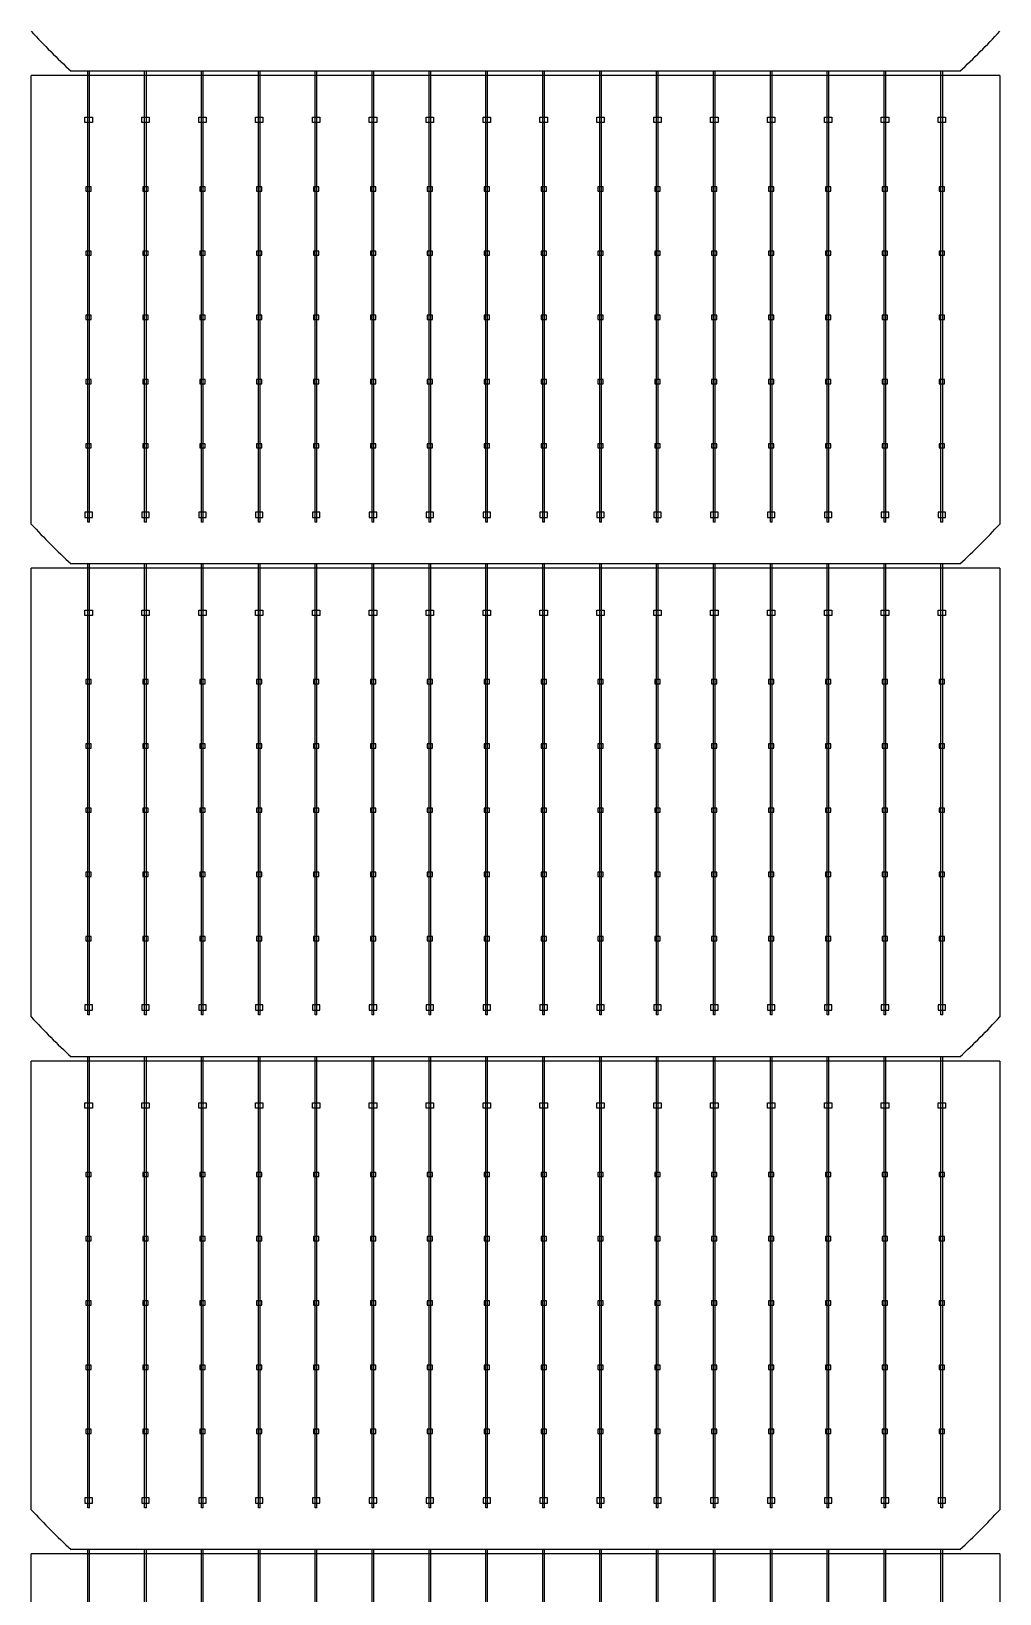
# Model space of a CAD drawing. Header units: millimetres. Extents: x 10297564 to 11610295, y -9287743 to -8409454.
# Drawn here: x 10393046 to 10395587, y -9103535 to -9099437 of the extents above; entities that cross this region are included whole.
import ezdxf

# ---------------------------------------------------------------- set-up
doc = ezdxf.new("R2010")
doc.units = ezdxf.units.MM
doc.header["$LTSCALE"] = 100

msp = doc.modelspace()

# ---------------------------------------------------------------- linework, layer by layer
for p, q in [((10393194.1, -9100724.3), (10393194.1, -9099541.4)), ((10393198.6, -9100724.3), (10393198.6, -9099541.4)), ((10393343.3, -9100724.3), (10393343.3, -9099541.4)), ((10393347.8, -9100724.3), (10393347.8, -9099541.4)), ((10393492.6, -9100724.3), (10393492.6, -9099541.4)), ((10393497, -9100724.3), (10393497, -9099541.4)), ((10393641.8, -9100724.3), (10393641.8, -9099541.4)), ((10393646.3, -9100724.3), (10393646.3, -9099541.4)), ((10393791.1, -9100724.3), (10393791.1, -9099541.4)), ((10393795.5, -9100724.3), (10393795.5, -9099541.4)), ((10393940.3, -9100724.3), (10393940.3, -9099541.4)), ((10393944.8, -9100724.3), (10393944.8, -9099541.4)), ((10394089.6, -9100724.3), (10394089.6, -9099541.4)), ((10394094, -9100724.3), (10394094, -9099541.4)), ((10394238.8, -9100724.3), (10394238.8, -9099541.4)), ((10394243.3, -9100724.3), (10394243.3, -9099541.4)), ((10394388.1, -9100724.3), (10394388.1, -9099541.4)), ((10394392.5, -9100724.3), (10394392.5, -9099541.4)), ((10394537.3, -9100724.3), (10394537.3, -9099541.4)), ((10394541.8, -9100724.3), (10394541.8, -9099541.4)), ((10394686.6, -9100724.3), (10394686.6, -9099541.4)), ((10394691, -9100724.3), (10394691, -9099541.4)), ((10394835.8, -9100724.3), (10394835.8, -9099541.4)), ((10394840.3, -9100724.3), (10394840.3, -9099541.4)), ((10394985.1, -9100724.3), (10394985.1, -9099541.4)), ((10394989.5, -9100724.3), (10394989.5, -9099541.4)), ((10395134.3, -9100724.3), (10395134.3, -9099541.4)), ((10395138.8, -9100724.3), (10395138.8, -9099541.4)), ((10395283.6, -9100724.3), (10395283.6, -9099541.4)), ((10395288, -9100724.3), (10395288, -9099541.4)), ((10395432.8, -9100724.3), (10395432.8, -9099541.4)), ((10395437.3, -9100724.3), (10395437.3, -9099541.4)), ((10395587.1, -9099552.6), (10393045.7, -9099552.6)), ((10395587.1, -9100845.3), (10393045.7, -9100845.3)), ((10393194.1, -9102016.9), (10393194.1, -9100834.1)), ((10393198.6, -9102016.9), (10393198.6, -9100834.1)), ((10393343.3, -9102016.9), (10393343.3, -9100834.1)), ((10393347.8, -9102016.9), (10393347.8, -9100834.1)), ((10393492.6, -9102016.9), (10393492.6, -9100834.1)), ((10393497, -9102016.9), (10393497, -9100834.1)), ((10393641.8, -9102016.9), (10393641.8, -9100834.1)), ((10393646.3, -9102016.9), (10393646.3, -9100834.1)), ((10393791.1, -9102016.9), (10393791.1, -9100834.1)), ((10393795.5, -9102016.9), (10393795.5, -9100834.1)), ((10393940.3, -9102016.9), (10393940.3, -9100834.1)), ((10393944.8, -9102016.9), (10393944.8, -9100834.1)), ((10394089.6, -9102016.9), (10394089.6, -9100834.1)), ((10394094, -9102016.9), (10394094, -9100834.1)), ((10394238.8, -9102016.9), (10394238.8, -9100834.1)), ((10394243.3, -9102016.9), (10394243.3, -9100834.1)), ((10394388.1, -9102016.9), (10394388.1, -9100834.1)), ((10394392.5, -9102016.9), (10394392.5, -9100834.1)), ((10394537.3, -9102016.9), (10394537.3, -9100834.1)), ((10394541.8, -9102016.9), (10394541.8, -9100834.1)), ((10394686.6, -9102016.9), (10394686.6, -9100834.1)), ((10394691, -9102016.9), (10394691, -9100834.1)), ((10394835.8, -9102016.9), (10394835.8, -9100834.1)), ((10394840.3, -9102016.9), (10394840.3, -9100834.1)), ((10394985.1, -9102016.9), (10394985.1, -9100834.1)), ((10394989.5, -9102016.9), (10394989.5, -9100834.1)), ((10395134.3, -9102016.9), (10395134.3, -9100834.1)), ((10395138.8, -9102016.9), (10395138.8, -9100834.1)), ((10395283.6, -9102016.9), (10395283.6, -9100834.1)), ((10395288, -9102016.9), (10395288, -9100834.1)), ((10395432.8, -9102016.9), (10395432.8, -9100834.1)), ((10395437.3, -9102016.9), (10395437.3, -9100834.1)), ((10393194.1, -9103309.6), (10393194.1, -9102126.7)), ((10393198.6, -9103309.6), (10393198.6, -9102126.7)), ((10393343.3, -9103309.6), (10393343.3, -9102126.7)), ((10393347.8, -9103309.6), (10393347.8, -9102126.7)), ((10393492.6, -9103309.6), (10393492.6, -9102126.7)), ((10393497, -9103309.6), (10393497, -9102126.7)), ((10393641.8, -9103309.6), (10393641.8, -9102126.7)), ((10393646.3, -9103309.6), (10393646.3, -9102126.7)), ((10393791.1, -9103309.6), (10393791.1, -9102126.7)), ((10393795.5, -9103309.6), (10393795.5, -9102126.7)), ((10393940.3, -9103309.6), (10393940.3, -9102126.7)), ((10393944.8, -9103309.6), (10393944.8, -9102126.7)), ((10394089.6, -9103309.6), (10394089.6, -9102126.7)), ((10394094, -9103309.6), (10394094, -9102126.7)), ((10394238.8, -9103309.6), (10394238.8, -9102126.7)), ((10394243.3, -9103309.6), (10394243.3, -9102126.7)), ((10394388.1, -9103309.6), (10394388.1, -9102126.7)), ((10394392.5, -9103309.6), (10394392.5, -9102126.7)), ((10394537.3, -9103309.6), (10394537.3, -9102126.7)), ((10394541.8, -9103309.6), (10394541.8, -9102126.7)), ((10394686.6, -9103309.6), (10394686.6, -9102126.7)), ((10394691, -9103309.6), (10394691, -9102126.7)), ((10394835.8, -9103309.6), (10394835.8, -9102126.7)), ((10394840.3, -9103309.6), (10394840.3, -9102126.7)), ((10394985.1, -9103309.6), (10394985.1, -9102126.7)), ((10394989.5, -9103309.6), (10394989.5, -9102126.7)), ((10395134.3, -9103309.6), (10395134.3, -9102126.7)), ((10395138.8, -9103309.6), (10395138.8, -9102126.7)), ((10395283.6, -9103309.6), (10395283.6, -9102126.7)), ((10395288, -9103309.6), (10395288, -9102126.7)), ((10395432.8, -9103309.6), (10395432.8, -9102126.7)), ((10395437.3, -9103309.6), (10395437.3, -9102126.7)), ((10395587.1, -9102137.9), (10393045.7, -9102137.9)), ((10395587.1, -9103430.6), (10393045.7, -9103430.6)), ((10393194.1, -9104602.3), (10393194.1, -9103419.4)), ((10393198.6, -9104602.3), (10393198.6, -9103419.4)), ((10393343.3, -9104602.3), (10393343.3, -9103419.4)), ((10393347.8, -9104602.3), (10393347.8, -9103419.4)), ((10393492.6, -9104602.3), (10393492.6, -9103419.4)), ((10393497, -9104602.3), (10393497, -9103419.4)), ((10393641.8, -9104602.3), (10393641.8, -9103419.4)), ((10393646.3, -9104602.3), (10393646.3, -9103419.4)), ((10393791.1, -9104602.3), (10393791.1, -9103419.4)), ((10393795.5, -9104602.3), (10393795.5, -9103419.4)), ((10393940.3, -9104602.3), (10393940.3, -9103419.4)), ((10393944.8, -9104602.3), (10393944.8, -9103419.4)), ((10394089.6, -9104602.3), (10394089.6, -9103419.4)), ((10394094, -9104602.3), (10394094, -9103419.4)), ((10394238.8, -9104602.3), (10394238.8, -9103419.4)), ((10394243.3, -9104602.3), (10394243.3, -9103419.4)), ((10394388.1, -9104602.3), (10394388.1, -9103419.4)), ((10394392.5, -9104602.3), (10394392.5, -9103419.4)), ((10394537.3, -9104602.3), (10394537.3, -9103419.4)), ((10394541.8, -9104602.3), (10394541.8, -9103419.4)), ((10394686.6, -9104602.3), (10394686.6, -9103419.4)), ((10394691, -9104602.3), (10394691, -9103419.4)), ((10394835.8, -9104602.3), (10394835.8, -9103419.4)), ((10394840.3, -9104602.3), (10394840.3, -9103419.4)), ((10394985.1, -9104602.3), (10394985.1, -9103419.4)), ((10394989.5, -9104602.3), (10394989.5, -9103419.4)), ((10395134.3, -9104602.3), (10395134.3, -9103419.4)), ((10395138.8, -9104602.3), (10395138.8, -9103419.4)), ((10395283.6, -9104602.3), (10395283.6, -9103419.4)), ((10395288, -9104602.3), (10395288, -9103419.4)), ((10395432.8, -9104602.3), (10395432.8, -9103419.4)), ((10395437.3, -9104602.3), (10395437.3, -9103419.4))]:
    msp.add_line(p, q)
for points in [[(10395482.4, -9099541.5), (10393150.4, -9099541.5)], [(10393045.7, -9100729.4), (10393045.7, -9099552.6)], [(10395587.1, -9099552.6), (10395587.1, -9100729.4)], [(10393198.6, -9100724.3), (10393194.1, -9100724.3)], [(10393347.8, -9100724.3), (10393343.3, -9100724.3)], [(10393497, -9100724.3), (10393492.6, -9100724.3)], [(10393646.3, -9100724.3), (10393641.8, -9100724.3)], [(10393795.5, -9100724.3), (10393791.1, -9100724.3)], [(10393944.8, -9100724.3), (10393940.3, -9100724.3)], [(10394094, -9100724.3), (10394089.6, -9100724.3)], [(10394243.3, -9100724.3), (10394238.8, -9100724.3)], [(10394392.5, -9100724.3), (10394388.1, -9100724.3)], [(10394541.8, -9100724.3), (10394537.3, -9100724.3)], [(10394691, -9100724.3), (10394686.6, -9100724.3)], [(10394840.3, -9100724.3), (10394835.8, -9100724.3)], [(10394989.5, -9100724.3), (10394985.1, -9100724.3)], [(10395138.8, -9100724.3), (10395134.3, -9100724.3)], [(10395288, -9100724.3), (10395283.6, -9100724.3)], [(10395437.3, -9100724.3), (10395432.8, -9100724.3)], [(10393045.7, -9102022.1), (10393045.7, -9100845.3)], [(10395482.4, -9100834.1), (10393150.4, -9100834.1)], [(10395587.1, -9100845.3), (10395587.1, -9102022.1)], [(10393198.6, -9102016.9), (10393194.1, -9102016.9)], [(10393347.8, -9102016.9), (10393343.3, -9102016.9)], [(10393497, -9102016.9), (10393492.6, -9102016.9)], [(10393646.3, -9102016.9), (10393641.8, -9102016.9)], [(10393795.5, -9102016.9), (10393791.1, -9102016.9)], [(10393944.8, -9102016.9), (10393940.3, -9102016.9)], [(10394094, -9102016.9), (10394089.6, -9102016.9)], [(10394243.3, -9102016.9), (10394238.8, -9102016.9)], [(10394392.5, -9102016.9), (10394388.1, -9102016.9)], [(10394541.8, -9102016.9), (10394537.3, -9102016.9)], [(10394691, -9102016.9), (10394686.6, -9102016.9)], [(10394840.3, -9102016.9), (10394835.8, -9102016.9)], [(10394989.5, -9102016.9), (10394985.1, -9102016.9)], [(10395138.8, -9102016.9), (10395134.3, -9102016.9)], [(10395288, -9102016.9), (10395283.6, -9102016.9)], [(10395437.3, -9102016.9), (10395432.8, -9102016.9)], [(10395482.4, -9102126.8), (10393150.4, -9102126.8)], [(10393045.7, -9103314.8), (10393045.7, -9102137.9)], [(10395587.1, -9102137.9), (10395587.1, -9103314.8)], [(10393198.6, -9103309.6), (10393194.1, -9103309.6)], [(10393347.8, -9103309.6), (10393343.3, -9103309.6)], [(10393497, -9103309.6), (10393492.6, -9103309.6)], [(10393646.3, -9103309.6), (10393641.8, -9103309.6)], [(10393795.5, -9103309.6), (10393791.1, -9103309.6)], [(10393944.8, -9103309.6), (10393940.3, -9103309.6)], [(10394094, -9103309.6), (10394089.6, -9103309.6)], [(10394243.3, -9103309.6), (10394238.8, -9103309.6)], [(10394392.5, -9103309.6), (10394388.1, -9103309.6)], [(10394541.8, -9103309.6), (10394537.3, -9103309.6)], [(10394691, -9103309.6), (10394686.6, -9103309.6)], [(10394840.3, -9103309.6), (10394835.8, -9103309.6)], [(10394989.5, -9103309.6), (10394985.1, -9103309.6)], [(10395138.8, -9103309.6), (10395134.3, -9103309.6)], [(10395288, -9103309.6), (10395283.6, -9103309.6)], [(10395437.3, -9103309.6), (10395432.8, -9103309.6)], [(10393045.7, -9104607.4), (10393045.7, -9103430.6)], [(10395482.4, -9103419.5), (10393150.4, -9103419.5)], [(10395587.1, -9103430.6), (10395587.1, -9104607.4)]]:
    msp.add_lwpolyline(points)
for points in [[(10393186.6, -9099676.3), (10393186.6, -9099662.4), (10393206.1, -9099662.4), (10393206.1, -9099676.3)], [(10393335.8, -9099676.3), (10393335.8, -9099662.4), (10393355.3, -9099662.4), (10393355.3, -9099676.3)], [(10393485.1, -9099676.3), (10393485.1, -9099662.4), (10393504.6, -9099662.4), (10393504.6, -9099676.3)], [(10393634.3, -9099676.3), (10393634.3, -9099662.4), (10393653.8, -9099662.4), (10393653.8, -9099676.3)], [(10393783.5, -9099676.3), (10393783.5, -9099662.4), (10393803.1, -9099662.4), (10393803.1, -9099676.3)], [(10393932.8, -9099676.3), (10393932.8, -9099662.4), (10393952.3, -9099662.4), (10393952.3, -9099676.3)], [(10394082, -9099676.3), (10394082, -9099662.4), (10394101.6, -9099662.4), (10394101.6, -9099676.3)], [(10394231.3, -9099676.3), (10394231.3, -9099662.4), (10394250.8, -9099662.4), (10394250.8, -9099676.3)], [(10394380.5, -9099676.3), (10394380.5, -9099662.4), (10394400.1, -9099662.4), (10394400.1, -9099676.3)], [(10394529.8, -9099676.3), (10394529.8, -9099662.4), (10394549.3, -9099662.4), (10394549.3, -9099676.3)], [(10394679, -9099676.3), (10394679, -9099662.4), (10394698.6, -9099662.4), (10394698.6, -9099676.3)], [(10394828.3, -9099676.3), (10394828.3, -9099662.4), (10394847.8, -9099662.4), (10394847.8, -9099676.3)], [(10394977.5, -9099676.3), (10394977.5, -9099662.4), (10394997.1, -9099662.4), (10394997.1, -9099676.3)], [(10395126.8, -9099676.3), (10395126.8, -9099662.4), (10395146.3, -9099662.4), (10395146.3, -9099676.3)], [(10395276, -9099676.3), (10395276, -9099662.4), (10395295.6, -9099662.4), (10395295.6, -9099676.3)], [(10395425.3, -9099676.3), (10395425.3, -9099662.4), (10395444.8, -9099662.4), (10395444.8, -9099676.3)], [(10393203.3, -9099844.7), (10393189.3, -9099844.7), (10393189.3, -9099855.9), (10393203.3, -9099855.9)], [(10393352.5, -9099844.7), (10393338.6, -9099844.7), (10393338.6, -9099855.9), (10393352.5, -9099855.9)], [(10393501.8, -9099844.7), (10393487.8, -9099844.7), (10393487.8, -9099855.9), (10393501.8, -9099855.9)], [(10393651, -9099844.7), (10393637.1, -9099844.7), (10393637.1, -9099855.9), (10393651, -9099855.9)], [(10393800.3, -9099844.7), (10393786.3, -9099844.7), (10393786.3, -9099855.9), (10393800.3, -9099855.9)], [(10393949.5, -9099844.7), (10393935.6, -9099844.7), (10393935.6, -9099855.9), (10393949.5, -9099855.9)], [(10394098.8, -9099844.7), (10394084.8, -9099844.7), (10394084.8, -9099855.9), (10394098.8, -9099855.9)], [(10394248, -9099844.7), (10394234.1, -9099844.7), (10394234.1, -9099855.9), (10394248, -9099855.9)], [(10394397.3, -9099844.7), (10394383.3, -9099844.7), (10394383.3, -9099855.9), (10394397.3, -9099855.9)], [(10394546.5, -9099844.7), (10394532.6, -9099844.7), (10394532.6, -9099855.9), (10394546.5, -9099855.9)], [(10394695.8, -9099844.7), (10394681.8, -9099844.7), (10394681.8, -9099855.9), (10394695.8, -9099855.9)], [(10394845, -9099844.7), (10394831.1, -9099844.7), (10394831.1, -9099855.9), (10394845, -9099855.9)], [(10394994.3, -9099844.7), (10394980.3, -9099844.7), (10394980.3, -9099855.9), (10394994.3, -9099855.9)], [(10395143.5, -9099844.7), (10395129.6, -9099844.7), (10395129.6, -9099855.9), (10395143.5, -9099855.9)], [(10395292.8, -9099844.7), (10395278.8, -9099844.7), (10395278.8, -9099855.9), (10395292.8, -9099855.9)], [(10395442, -9099844.7), (10395428.1, -9099844.7), (10395428.1, -9099855.9), (10395442, -9099855.9)], [(10393203.3, -9100013.2), (10393189.3, -9100013.2), (10393189.3, -9100024.4), (10393203.3, -9100024.4)], [(10393352.5, -9100013.2), (10393338.6, -9100013.2), (10393338.6, -9100024.4), (10393352.5, -9100024.4)], [(10393501.8, -9100013.2), (10393487.8, -9100013.2), (10393487.8, -9100024.4), (10393501.8, -9100024.4)], [(10393651, -9100013.2), (10393637.1, -9100013.2), (10393637.1, -9100024.4), (10393651, -9100024.4)], [(10393800.3, -9100013.2), (10393786.3, -9100013.2), (10393786.3, -9100024.4), (10393800.3, -9100024.4)], [(10393949.5, -9100013.2), (10393935.6, -9100013.2), (10393935.6, -9100024.4), (10393949.5, -9100024.4)], [(10394098.8, -9100013.2), (10394084.8, -9100013.2), (10394084.8, -9100024.4), (10394098.8, -9100024.4)], [(10394248, -9100013.2), (10394234.1, -9100013.2), (10394234.1, -9100024.4), (10394248, -9100024.4)], [(10394397.3, -9100013.2), (10394383.3, -9100013.2), (10394383.3, -9100024.4), (10394397.3, -9100024.4)], [(10394546.5, -9100013.2), (10394532.6, -9100013.2), (10394532.6, -9100024.4), (10394546.5, -9100024.4)], [(10394695.8, -9100013.2), (10394681.8, -9100013.2), (10394681.8, -9100024.4), (10394695.8, -9100024.4)], [(10394845, -9100013.2), (10394831.1, -9100013.2), (10394831.1, -9100024.4), (10394845, -9100024.4)], [(10394994.3, -9100013.2), (10394980.3, -9100013.2), (10394980.3, -9100024.4), (10394994.3, -9100024.4)], [(10395143.5, -9100013.2), (10395129.6, -9100013.2), (10395129.6, -9100024.4), (10395143.5, -9100024.4)], [(10395292.8, -9100013.2), (10395278.8, -9100013.2), (10395278.8, -9100024.4), (10395292.8, -9100024.4)], [(10395442, -9100013.2), (10395428.1, -9100013.2), (10395428.1, -9100024.4), (10395442, -9100024.4)], [(10393203.3, -9100181.7), (10393189.3, -9100181.7), (10393189.3, -9100192.8), (10393203.3, -9100192.8)], [(10393352.5, -9100181.7), (10393338.6, -9100181.7), (10393338.6, -9100192.8), (10393352.5, -9100192.8)], [(10393501.8, -9100181.7), (10393487.8, -9100181.7), (10393487.8, -9100192.8), (10393501.8, -9100192.8)], [(10393651, -9100181.7), (10393637.1, -9100181.7), (10393637.1, -9100192.8), (10393651, -9100192.8)], [(10393800.3, -9100181.7), (10393786.3, -9100181.7), (10393786.3, -9100192.8), (10393800.3, -9100192.8)], [(10393949.5, -9100181.7), (10393935.6, -9100181.7), (10393935.6, -9100192.8), (10393949.5, -9100192.8)], [(10394098.8, -9100181.7), (10394084.8, -9100181.7), (10394084.8, -9100192.8), (10394098.8, -9100192.8)], [(10394248, -9100181.7), (10394234.1, -9100181.7), (10394234.1, -9100192.8), (10394248, -9100192.8)], [(10394397.3, -9100181.7), (10394383.3, -9100181.7), (10394383.3, -9100192.8), (10394397.3, -9100192.8)], [(10394546.5, -9100181.7), (10394532.6, -9100181.7), (10394532.6, -9100192.8), (10394546.5, -9100192.8)], [(10394695.8, -9100181.7), (10394681.8, -9100181.7), (10394681.8, -9100192.8), (10394695.8, -9100192.8)], [(10394845, -9100181.7), (10394831.1, -9100181.7), (10394831.1, -9100192.8), (10394845, -9100192.8)], [(10394994.3, -9100181.7), (10394980.3, -9100181.7), (10394980.3, -9100192.8), (10394994.3, -9100192.8)], [(10395143.5, -9100181.7), (10395129.6, -9100181.7), (10395129.6, -9100192.8), (10395143.5, -9100192.8)], [(10395292.8, -9100181.7), (10395278.8, -9100181.7), (10395278.8, -9100192.8), (10395292.8, -9100192.8)], [(10395442, -9100181.7), (10395428.1, -9100181.7), (10395428.1, -9100192.8), (10395442, -9100192.8)], [(10393203.3, -9100350.2), (10393189.3, -9100350.2), (10393189.3, -9100361.3), (10393203.3, -9100361.3)], [(10393352.5, -9100350.2), (10393338.6, -9100350.2), (10393338.6, -9100361.3), (10393352.5, -9100361.3)], [(10393501.8, -9100350.2), (10393487.8, -9100350.2), (10393487.8, -9100361.3), (10393501.8, -9100361.3)], [(10393651, -9100350.2), (10393637.1, -9100350.2), (10393637.1, -9100361.3), (10393651, -9100361.3)], [(10393800.3, -9100350.2), (10393786.3, -9100350.2), (10393786.3, -9100361.3), (10393800.3, -9100361.3)], [(10393949.5, -9100350.2), (10393935.6, -9100350.2), (10393935.6, -9100361.3), (10393949.5, -9100361.3)], [(10394098.8, -9100350.2), (10394084.8, -9100350.2), (10394084.8, -9100361.3), (10394098.8, -9100361.3)], [(10394248, -9100350.2), (10394234.1, -9100350.2), (10394234.1, -9100361.3), (10394248, -9100361.3)], [(10394397.3, -9100350.2), (10394383.3, -9100350.2), (10394383.3, -9100361.3), (10394397.3, -9100361.3)], [(10394546.5, -9100350.2), (10394532.6, -9100350.2), (10394532.6, -9100361.3), (10394546.5, -9100361.3)], [(10394695.8, -9100350.2), (10394681.8, -9100350.2), (10394681.8, -9100361.3), (10394695.8, -9100361.3)], [(10394845, -9100350.2), (10394831.1, -9100350.2), (10394831.1, -9100361.3), (10394845, -9100361.3)], [(10394994.3, -9100350.2), (10394980.3, -9100350.2), (10394980.3, -9100361.3), (10394994.3, -9100361.3)], [(10395143.5, -9100350.2), (10395129.6, -9100350.2), (10395129.6, -9100361.3), (10395143.5, -9100361.3)], [(10395292.8, -9100350.2), (10395278.8, -9100350.2), (10395278.8, -9100361.3), (10395292.8, -9100361.3)], [(10395442, -9100350.2), (10395428.1, -9100350.2), (10395428.1, -9100361.3), (10395442, -9100361.3)], [(10393203.3, -9100518.7), (10393189.3, -9100518.7), (10393189.3, -9100529.8), (10393203.3, -9100529.8)], [(10393352.5, -9100518.7), (10393338.6, -9100518.7), (10393338.6, -9100529.8), (10393352.5, -9100529.8)], [(10393501.8, -9100518.7), (10393487.8, -9100518.7), (10393487.8, -9100529.8), (10393501.8, -9100529.8)], [(10393651, -9100518.7), (10393637.1, -9100518.7), (10393637.1, -9100529.8), (10393651, -9100529.8)], [(10393800.3, -9100518.7), (10393786.3, -9100518.7), (10393786.3, -9100529.8), (10393800.3, -9100529.8)], [(10393949.5, -9100518.7), (10393935.6, -9100518.7), (10393935.6, -9100529.8), (10393949.5, -9100529.8)], [(10394098.8, -9100518.7), (10394084.8, -9100518.7), (10394084.8, -9100529.8), (10394098.8, -9100529.8)], [(10394248, -9100518.7), (10394234.1, -9100518.7), (10394234.1, -9100529.8), (10394248, -9100529.8)], [(10394397.3, -9100518.7), (10394383.3, -9100518.7), (10394383.3, -9100529.8), (10394397.3, -9100529.8)], [(10394546.5, -9100518.7), (10394532.6, -9100518.7), (10394532.6, -9100529.8), (10394546.5, -9100529.8)], [(10394695.8, -9100518.7), (10394681.8, -9100518.7), (10394681.8, -9100529.8), (10394695.8, -9100529.8)], [(10394845, -9100518.7), (10394831.1, -9100518.7), (10394831.1, -9100529.8), (10394845, -9100529.8)], [(10394994.3, -9100518.7), (10394980.3, -9100518.7), (10394980.3, -9100529.8), (10394994.3, -9100529.8)], [(10395143.5, -9100518.7), (10395129.6, -9100518.7), (10395129.6, -9100529.8), (10395143.5, -9100529.8)], [(10395292.8, -9100518.7), (10395278.8, -9100518.7), (10395278.8, -9100529.8), (10395292.8, -9100529.8)], [(10395442, -9100518.7), (10395428.1, -9100518.7), (10395428.1, -9100529.8), (10395442, -9100529.8)], [(10393186.6, -9100698.2), (10393186.6, -9100712.1), (10393206.1, -9100712.1), (10393206.1, -9100698.2)], [(10393335.8, -9100698.2), (10393335.8, -9100712.1), (10393355.3, -9100712.1), (10393355.3, -9100698.2)], [(10393485.1, -9100698.2), (10393485.1, -9100712.1), (10393504.6, -9100712.1), (10393504.6, -9100698.2)], [(10393634.3, -9100698.2), (10393634.3, -9100712.1), (10393653.8, -9100712.1), (10393653.8, -9100698.2)], [(10393783.5, -9100698.2), (10393783.5, -9100712.1), (10393803.1, -9100712.1), (10393803.1, -9100698.2)], [(10393932.8, -9100698.2), (10393932.8, -9100712.1), (10393952.3, -9100712.1), (10393952.3, -9100698.2)], [(10394082, -9100698.2), (10394082, -9100712.1), (10394101.6, -9100712.1), (10394101.6, -9100698.2)], [(10394231.3, -9100698.2), (10394231.3, -9100712.1), (10394250.8, -9100712.1), (10394250.8, -9100698.2)], [(10394380.5, -9100698.2), (10394380.5, -9100712.1), (10394400.1, -9100712.1), (10394400.1, -9100698.2)], [(10394529.8, -9100698.2), (10394529.8, -9100712.1), (10394549.3, -9100712.1), (10394549.3, -9100698.2)], [(10394679, -9100698.2), (10394679, -9100712.1), (10394698.6, -9100712.1), (10394698.6, -9100698.2)], [(10394828.3, -9100698.2), (10394828.3, -9100712.1), (10394847.8, -9100712.1), (10394847.8, -9100698.2)], [(10394977.5, -9100698.2), (10394977.5, -9100712.1), (10394997.1, -9100712.1), (10394997.1, -9100698.2)], [(10395126.8, -9100698.2), (10395126.8, -9100712.1), (10395146.3, -9100712.1), (10395146.3, -9100698.2)], [(10395276, -9100698.2), (10395276, -9100712.1), (10395295.6, -9100712.1), (10395295.6, -9100698.2)], [(10395425.3, -9100698.2), (10395425.3, -9100712.1), (10395444.8, -9100712.1), (10395444.8, -9100698.2)], [(10393186.6, -9100969), (10393186.6, -9100955.1), (10393206.1, -9100955.1), (10393206.1, -9100969)], [(10393335.8, -9100969), (10393335.8, -9100955.1), (10393355.3, -9100955.1), (10393355.3, -9100969)], [(10393485.1, -9100969), (10393485.1, -9100955.1), (10393504.6, -9100955.1), (10393504.6, -9100969)], [(10393634.3, -9100969), (10393634.3, -9100955.1), (10393653.8, -9100955.1), (10393653.8, -9100969)], [(10393783.5, -9100969), (10393783.5, -9100955.1), (10393803.1, -9100955.1), (10393803.1, -9100969)], [(10393932.8, -9100969), (10393932.8, -9100955.1), (10393952.3, -9100955.1), (10393952.3, -9100969)], [(10394082, -9100969), (10394082, -9100955.1), (10394101.6, -9100955.1), (10394101.6, -9100969)], [(10394231.3, -9100969), (10394231.3, -9100955.1), (10394250.8, -9100955.1), (10394250.8, -9100969)], [(10394380.5, -9100969), (10394380.5, -9100955.1), (10394400.1, -9100955.1), (10394400.1, -9100969)], [(10394529.8, -9100969), (10394529.8, -9100955.1), (10394549.3, -9100955.1), (10394549.3, -9100969)], [(10394679, -9100969), (10394679, -9100955.1), (10394698.6, -9100955.1), (10394698.6, -9100969)], [(10394828.3, -9100969), (10394828.3, -9100955.1), (10394847.8, -9100955.1), (10394847.8, -9100969)], [(10394977.5, -9100969), (10394977.5, -9100955.1), (10394997.1, -9100955.1), (10394997.1, -9100969)], [(10395126.8, -9100969), (10395126.8, -9100955.1), (10395146.3, -9100955.1), (10395146.3, -9100969)], [(10395276, -9100969), (10395276, -9100955.1), (10395295.6, -9100955.1), (10395295.6, -9100969)], [(10395425.3, -9100969), (10395425.3, -9100955.1), (10395444.8, -9100955.1), (10395444.8, -9100969)], [(10393203.3, -9101137.4), (10393189.3, -9101137.4), (10393189.3, -9101148.5), (10393203.3, -9101148.5)], [(10393352.5, -9101137.4), (10393338.6, -9101137.4), (10393338.6, -9101148.5), (10393352.5, -9101148.5)], [(10393501.8, -9101137.4), (10393487.8, -9101137.4), (10393487.8, -9101148.5), (10393501.8, -9101148.5)], [(10393651, -9101137.4), (10393637.1, -9101137.4), (10393637.1, -9101148.5), (10393651, -9101148.5)], [(10393800.3, -9101137.4), (10393786.3, -9101137.4), (10393786.3, -9101148.5), (10393800.3, -9101148.5)], [(10393949.5, -9101137.4), (10393935.6, -9101137.4), (10393935.6, -9101148.5), (10393949.5, -9101148.5)], [(10394098.8, -9101137.4), (10394084.8, -9101137.4), (10394084.8, -9101148.5), (10394098.8, -9101148.5)], [(10394248, -9101137.4), (10394234.1, -9101137.4), (10394234.1, -9101148.5), (10394248, -9101148.5)], [(10394397.3, -9101137.4), (10394383.3, -9101137.4), (10394383.3, -9101148.5), (10394397.3, -9101148.5)], [(10394546.5, -9101137.4), (10394532.6, -9101137.4), (10394532.6, -9101148.5), (10394546.5, -9101148.5)], [(10394695.8, -9101137.4), (10394681.8, -9101137.4), (10394681.8, -9101148.5), (10394695.8, -9101148.5)], [(10394845, -9101137.4), (10394831.1, -9101137.4), (10394831.1, -9101148.5), (10394845, -9101148.5)], [(10394994.3, -9101137.4), (10394980.3, -9101137.4), (10394980.3, -9101148.5), (10394994.3, -9101148.5)], [(10395143.5, -9101137.4), (10395129.6, -9101137.4), (10395129.6, -9101148.5), (10395143.5, -9101148.5)], [(10395292.8, -9101137.4), (10395278.8, -9101137.4), (10395278.8, -9101148.5), (10395292.8, -9101148.5)], [(10395442, -9101137.4), (10395428.1, -9101137.4), (10395428.1, -9101148.5), (10395442, -9101148.5)], [(10393203.3, -9101305.9), (10393189.3, -9101305.9), (10393189.3, -9101317), (10393203.3, -9101317)], [(10393352.5, -9101305.9), (10393338.6, -9101305.9), (10393338.6, -9101317), (10393352.5, -9101317)], [(10393501.8, -9101305.9), (10393487.8, -9101305.9), (10393487.8, -9101317), (10393501.8, -9101317)], [(10393651, -9101305.9), (10393637.1, -9101305.9), (10393637.1, -9101317), (10393651, -9101317)], [(10393800.3, -9101305.9), (10393786.3, -9101305.9), (10393786.3, -9101317), (10393800.3, -9101317)], [(10393949.5, -9101305.9), (10393935.6, -9101305.9), (10393935.6, -9101317), (10393949.5, -9101317)], [(10394098.8, -9101305.9), (10394084.8, -9101305.9), (10394084.8, -9101317), (10394098.8, -9101317)], [(10394248, -9101305.9), (10394234.1, -9101305.9), (10394234.1, -9101317), (10394248, -9101317)], [(10394397.3, -9101305.9), (10394383.3, -9101305.9), (10394383.3, -9101317), (10394397.3, -9101317)], [(10394546.5, -9101305.9), (10394532.6, -9101305.9), (10394532.6, -9101317), (10394546.5, -9101317)], [(10394695.8, -9101305.9), (10394681.8, -9101305.9), (10394681.8, -9101317), (10394695.8, -9101317)], [(10394845, -9101305.9), (10394831.1, -9101305.9), (10394831.1, -9101317), (10394845, -9101317)], [(10394994.3, -9101305.9), (10394980.3, -9101305.9), (10394980.3, -9101317), (10394994.3, -9101317)], [(10395143.5, -9101305.9), (10395129.6, -9101305.9), (10395129.6, -9101317), (10395143.5, -9101317)], [(10395292.8, -9101305.9), (10395278.8, -9101305.9), (10395278.8, -9101317), (10395292.8, -9101317)], [(10395442, -9101305.9), (10395428.1, -9101305.9), (10395428.1, -9101317), (10395442, -9101317)], [(10393203.3, -9101474.4), (10393189.3, -9101474.4), (10393189.3, -9101485.5), (10393203.3, -9101485.5)], [(10393352.5, -9101474.4), (10393338.6, -9101474.4), (10393338.6, -9101485.5), (10393352.5, -9101485.5)], [(10393501.8, -9101474.4), (10393487.8, -9101474.4), (10393487.8, -9101485.5), (10393501.8, -9101485.5)], [(10393651, -9101474.4), (10393637.1, -9101474.4), (10393637.1, -9101485.5), (10393651, -9101485.5)], [(10393800.3, -9101474.4), (10393786.3, -9101474.4), (10393786.3, -9101485.5), (10393800.3, -9101485.5)], [(10393949.5, -9101474.4), (10393935.6, -9101474.4), (10393935.6, -9101485.5), (10393949.5, -9101485.5)], [(10394098.8, -9101474.4), (10394084.8, -9101474.4), (10394084.8, -9101485.5), (10394098.8, -9101485.5)], [(10394248, -9101474.4), (10394234.1, -9101474.4), (10394234.1, -9101485.5), (10394248, -9101485.5)], [(10394397.3, -9101474.4), (10394383.3, -9101474.4), (10394383.3, -9101485.5), (10394397.3, -9101485.5)], [(10394546.5, -9101474.4), (10394532.6, -9101474.4), (10394532.6, -9101485.5), (10394546.5, -9101485.5)], [(10394695.8, -9101474.4), (10394681.8, -9101474.4), (10394681.8, -9101485.5), (10394695.8, -9101485.5)], [(10394845, -9101474.4), (10394831.1, -9101474.4), (10394831.1, -9101485.5), (10394845, -9101485.5)], [(10394994.3, -9101474.4), (10394980.3, -9101474.4), (10394980.3, -9101485.5), (10394994.3, -9101485.5)], [(10395143.5, -9101474.4), (10395129.6, -9101474.4), (10395129.6, -9101485.5), (10395143.5, -9101485.5)], [(10395292.8, -9101474.4), (10395278.8, -9101474.4), (10395278.8, -9101485.5), (10395292.8, -9101485.5)], [(10395442, -9101474.4), (10395428.1, -9101474.4), (10395428.1, -9101485.5), (10395442, -9101485.5)], [(10393203.3, -9101642.8), (10393189.3, -9101642.8), (10393189.3, -9101654), (10393203.3, -9101654)], [(10393352.5, -9101642.8), (10393338.6, -9101642.8), (10393338.6, -9101654), (10393352.5, -9101654)], [(10393501.8, -9101642.8), (10393487.8, -9101642.8), (10393487.8, -9101654), (10393501.8, -9101654)], [(10393651, -9101642.8), (10393637.1, -9101642.8), (10393637.1, -9101654), (10393651, -9101654)], [(10393800.3, -9101642.8), (10393786.3, -9101642.8), (10393786.3, -9101654), (10393800.3, -9101654)], [(10393949.5, -9101642.8), (10393935.6, -9101642.8), (10393935.6, -9101654), (10393949.5, -9101654)], [(10394098.8, -9101642.8), (10394084.8, -9101642.8), (10394084.8, -9101654), (10394098.8, -9101654)], [(10394248, -9101642.8), (10394234.1, -9101642.8), (10394234.1, -9101654), (10394248, -9101654)], [(10394397.3, -9101642.8), (10394383.3, -9101642.8), (10394383.3, -9101654), (10394397.3, -9101654)], [(10394546.5, -9101642.8), (10394532.6, -9101642.8), (10394532.6, -9101654), (10394546.5, -9101654)], [(10394695.8, -9101642.8), (10394681.8, -9101642.8), (10394681.8, -9101654), (10394695.8, -9101654)], [(10394845, -9101642.8), (10394831.1, -9101642.8), (10394831.1, -9101654), (10394845, -9101654)], [(10394994.3, -9101642.8), (10394980.3, -9101642.8), (10394980.3, -9101654), (10394994.3, -9101654)], [(10395143.5, -9101642.8), (10395129.6, -9101642.8), (10395129.6, -9101654), (10395143.5, -9101654)], [(10395292.8, -9101642.8), (10395278.8, -9101642.8), (10395278.8, -9101654), (10395292.8, -9101654)], [(10395442, -9101642.8), (10395428.1, -9101642.8), (10395428.1, -9101654), (10395442, -9101654)], [(10393203.3, -9101811.3), (10393189.3, -9101811.3), (10393189.3, -9101822.5), (10393203.3, -9101822.5)], [(10393352.5, -9101811.3), (10393338.6, -9101811.3), (10393338.6, -9101822.5), (10393352.5, -9101822.5)], [(10393501.8, -9101811.3), (10393487.8, -9101811.3), (10393487.8, -9101822.5), (10393501.8, -9101822.5)], [(10393651, -9101811.3), (10393637.1, -9101811.3), (10393637.1, -9101822.5), (10393651, -9101822.5)], [(10393800.3, -9101811.3), (10393786.3, -9101811.3), (10393786.3, -9101822.5), (10393800.3, -9101822.5)], [(10393949.5, -9101811.3), (10393935.6, -9101811.3), (10393935.6, -9101822.5), (10393949.5, -9101822.5)], [(10394098.8, -9101811.3), (10394084.8, -9101811.3), (10394084.8, -9101822.5), (10394098.8, -9101822.5)], [(10394248, -9101811.3), (10394234.1, -9101811.3), (10394234.1, -9101822.5), (10394248, -9101822.5)], [(10394397.3, -9101811.3), (10394383.3, -9101811.3), (10394383.3, -9101822.5), (10394397.3, -9101822.5)], [(10394546.5, -9101811.3), (10394532.6, -9101811.3), (10394532.6, -9101822.5), (10394546.5, -9101822.5)], [(10394695.8, -9101811.3), (10394681.8, -9101811.3), (10394681.8, -9101822.5), (10394695.8, -9101822.5)], [(10394845, -9101811.3), (10394831.1, -9101811.3), (10394831.1, -9101822.5), (10394845, -9101822.5)], [(10394994.3, -9101811.3), (10394980.3, -9101811.3), (10394980.3, -9101822.5), (10394994.3, -9101822.5)], [(10395143.5, -9101811.3), (10395129.6, -9101811.3), (10395129.6, -9101822.5), (10395143.5, -9101822.5)], [(10395292.8, -9101811.3), (10395278.8, -9101811.3), (10395278.8, -9101822.5), (10395292.8, -9101822.5)], [(10395442, -9101811.3), (10395428.1, -9101811.3), (10395428.1, -9101822.5), (10395442, -9101822.5)], [(10393186.6, -9101990.9), (10393186.6, -9102004.8), (10393206.1, -9102004.8), (10393206.1, -9101990.9)], [(10393335.8, -9101990.9), (10393335.8, -9102004.8), (10393355.3, -9102004.8), (10393355.3, -9101990.9)], [(10393485.1, -9101990.9), (10393485.1, -9102004.8), (10393504.6, -9102004.8), (10393504.6, -9101990.9)], [(10393634.3, -9101990.9), (10393634.3, -9102004.8), (10393653.8, -9102004.8), (10393653.8, -9101990.9)], [(10393783.5, -9101990.9), (10393783.5, -9102004.8), (10393803.1, -9102004.8), (10393803.1, -9101990.9)], [(10393932.8, -9101990.9), (10393932.8, -9102004.8), (10393952.3, -9102004.8), (10393952.3, -9101990.9)], [(10394082, -9101990.9), (10394082, -9102004.8), (10394101.6, -9102004.8), (10394101.6, -9101990.9)], [(10394231.3, -9101990.9), (10394231.3, -9102004.8), (10394250.8, -9102004.8), (10394250.8, -9101990.9)], [(10394380.5, -9101990.9), (10394380.5, -9102004.8), (10394400.1, -9102004.8), (10394400.1, -9101990.9)], [(10394529.8, -9101990.9), (10394529.8, -9102004.8), (10394549.3, -9102004.8), (10394549.3, -9101990.9)], [(10394679, -9101990.9), (10394679, -9102004.8), (10394698.6, -9102004.8), (10394698.6, -9101990.9)], [(10394828.3, -9101990.9), (10394828.3, -9102004.8), (10394847.8, -9102004.8), (10394847.8, -9101990.9)], [(10394977.5, -9101990.9), (10394977.5, -9102004.8), (10394997.1, -9102004.8), (10394997.1, -9101990.9)], [(10395126.8, -9101990.9), (10395126.8, -9102004.8), (10395146.3, -9102004.8), (10395146.3, -9101990.9)], [(10395276, -9101990.9), (10395276, -9102004.8), (10395295.6, -9102004.8), (10395295.6, -9101990.9)], [(10395425.3, -9101990.9), (10395425.3, -9102004.8), (10395444.8, -9102004.8), (10395444.8, -9101990.9)], [(10393186.6, -9102261.7), (10393186.6, -9102247.7), (10393206.1, -9102247.7), (10393206.1, -9102261.7)], [(10393335.8, -9102261.7), (10393335.8, -9102247.7), (10393355.3, -9102247.7), (10393355.3, -9102261.7)], [(10393485.1, -9102261.7), (10393485.1, -9102247.7), (10393504.6, -9102247.7), (10393504.6, -9102261.7)], [(10393634.3, -9102261.7), (10393634.3, -9102247.7), (10393653.8, -9102247.7), (10393653.8, -9102261.7)], [(10393783.5, -9102261.7), (10393783.5, -9102247.7), (10393803.1, -9102247.7), (10393803.1, -9102261.7)], [(10393932.8, -9102261.7), (10393932.8, -9102247.7), (10393952.3, -9102247.7), (10393952.3, -9102261.7)], [(10394082, -9102261.7), (10394082, -9102247.7), (10394101.6, -9102247.7), (10394101.6, -9102261.7)], [(10394231.3, -9102261.7), (10394231.3, -9102247.7), (10394250.8, -9102247.7), (10394250.8, -9102261.7)], [(10394380.5, -9102261.7), (10394380.5, -9102247.7), (10394400.1, -9102247.7), (10394400.1, -9102261.7)], [(10394529.8, -9102261.7), (10394529.8, -9102247.7), (10394549.3, -9102247.7), (10394549.3, -9102261.7)], [(10394679, -9102261.7), (10394679, -9102247.7), (10394698.6, -9102247.7), (10394698.6, -9102261.7)], [(10394828.3, -9102261.7), (10394828.3, -9102247.7), (10394847.8, -9102247.7), (10394847.8, -9102261.7)], [(10394977.5, -9102261.7), (10394977.5, -9102247.7), (10394997.1, -9102247.7), (10394997.1, -9102261.7)], [(10395126.8, -9102261.7), (10395126.8, -9102247.7), (10395146.3, -9102247.7), (10395146.3, -9102261.7)], [(10395276, -9102261.7), (10395276, -9102247.7), (10395295.6, -9102247.7), (10395295.6, -9102261.7)], [(10395425.3, -9102261.7), (10395425.3, -9102247.7), (10395444.8, -9102247.7), (10395444.8, -9102261.7)], [(10393203.3, -9102430), (10393189.3, -9102430), (10393189.3, -9102441.2), (10393203.3, -9102441.2)], [(10393352.5, -9102430), (10393338.6, -9102430), (10393338.6, -9102441.2), (10393352.5, -9102441.2)], [(10393501.8, -9102430), (10393487.8, -9102430), (10393487.8, -9102441.2), (10393501.8, -9102441.2)], [(10393651, -9102430), (10393637.1, -9102430), (10393637.1, -9102441.2), (10393651, -9102441.2)], [(10393800.3, -9102430), (10393786.3, -9102430), (10393786.3, -9102441.2), (10393800.3, -9102441.2)], [(10393949.5, -9102430), (10393935.6, -9102430), (10393935.6, -9102441.2), (10393949.5, -9102441.2)], [(10394098.8, -9102430), (10394084.8, -9102430), (10394084.8, -9102441.2), (10394098.8, -9102441.2)], [(10394248, -9102430), (10394234.1, -9102430), (10394234.1, -9102441.2), (10394248, -9102441.2)], [(10394397.3, -9102430), (10394383.3, -9102430), (10394383.3, -9102441.2), (10394397.3, -9102441.2)], [(10394546.5, -9102430), (10394532.6, -9102430), (10394532.6, -9102441.2), (10394546.5, -9102441.2)], [(10394695.8, -9102430), (10394681.8, -9102430), (10394681.8, -9102441.2), (10394695.8, -9102441.2)], [(10394845, -9102430), (10394831.1, -9102430), (10394831.1, -9102441.2), (10394845, -9102441.2)], [(10394994.3, -9102430), (10394980.3, -9102430), (10394980.3, -9102441.2), (10394994.3, -9102441.2)], [(10395143.5, -9102430), (10395129.6, -9102430), (10395129.6, -9102441.2), (10395143.5, -9102441.2)], [(10395292.8, -9102430), (10395278.8, -9102430), (10395278.8, -9102441.2), (10395292.8, -9102441.2)], [(10395442, -9102430), (10395428.1, -9102430), (10395428.1, -9102441.2), (10395442, -9102441.2)], [(10393203.3, -9102598.5), (10393189.3, -9102598.5), (10393189.3, -9102609.7), (10393203.3, -9102609.7)], [(10393352.5, -9102598.5), (10393338.6, -9102598.5), (10393338.6, -9102609.7), (10393352.5, -9102609.7)], [(10393501.8, -9102598.5), (10393487.8, -9102598.5), (10393487.8, -9102609.7), (10393501.8, -9102609.7)], [(10393651, -9102598.5), (10393637.1, -9102598.5), (10393637.1, -9102609.7), (10393651, -9102609.7)], [(10393800.3, -9102598.5), (10393786.3, -9102598.5), (10393786.3, -9102609.7), (10393800.3, -9102609.7)], [(10393949.5, -9102598.5), (10393935.6, -9102598.5), (10393935.6, -9102609.7), (10393949.5, -9102609.7)], [(10394098.8, -9102598.5), (10394084.8, -9102598.5), (10394084.8, -9102609.7), (10394098.8, -9102609.7)], [(10394248, -9102598.5), (10394234.1, -9102598.5), (10394234.1, -9102609.7), (10394248, -9102609.7)], [(10394397.3, -9102598.5), (10394383.3, -9102598.5), (10394383.3, -9102609.7), (10394397.3, -9102609.7)], [(10394546.5, -9102598.5), (10394532.6, -9102598.5), (10394532.6, -9102609.7), (10394546.5, -9102609.7)], [(10394695.8, -9102598.5), (10394681.8, -9102598.5), (10394681.8, -9102609.7), (10394695.8, -9102609.7)], [(10394845, -9102598.5), (10394831.1, -9102598.5), (10394831.1, -9102609.7), (10394845, -9102609.7)], [(10394994.3, -9102598.5), (10394980.3, -9102598.5), (10394980.3, -9102609.7), (10394994.3, -9102609.7)], [(10395143.5, -9102598.5), (10395129.6, -9102598.5), (10395129.6, -9102609.7), (10395143.5, -9102609.7)], [(10395292.8, -9102598.5), (10395278.8, -9102598.5), (10395278.8, -9102609.7), (10395292.8, -9102609.7)], [(10395442, -9102598.5), (10395428.1, -9102598.5), (10395428.1, -9102609.7), (10395442, -9102609.7)], [(10393203.3, -9102767), (10393189.3, -9102767), (10393189.3, -9102778.2), (10393203.3, -9102778.2)], [(10393352.5, -9102767), (10393338.6, -9102767), (10393338.6, -9102778.2), (10393352.5, -9102778.2)], [(10393501.8, -9102767), (10393487.8, -9102767), (10393487.8, -9102778.2), (10393501.8, -9102778.2)], [(10393651, -9102767), (10393637.1, -9102767), (10393637.1, -9102778.2), (10393651, -9102778.2)], [(10393800.3, -9102767), (10393786.3, -9102767), (10393786.3, -9102778.2), (10393800.3, -9102778.2)], [(10393949.5, -9102767), (10393935.6, -9102767), (10393935.6, -9102778.2), (10393949.5, -9102778.2)], [(10394098.8, -9102767), (10394084.8, -9102767), (10394084.8, -9102778.2), (10394098.8, -9102778.2)], [(10394248, -9102767), (10394234.1, -9102767), (10394234.1, -9102778.2), (10394248, -9102778.2)], [(10394397.3, -9102767), (10394383.3, -9102767), (10394383.3, -9102778.2), (10394397.3, -9102778.2)], [(10394546.5, -9102767), (10394532.6, -9102767), (10394532.6, -9102778.2), (10394546.5, -9102778.2)], [(10394695.8, -9102767), (10394681.8, -9102767), (10394681.8, -9102778.2), (10394695.8, -9102778.2)], [(10394845, -9102767), (10394831.1, -9102767), (10394831.1, -9102778.2), (10394845, -9102778.2)], [(10394994.3, -9102767), (10394980.3, -9102767), (10394980.3, -9102778.2), (10394994.3, -9102778.2)], [(10395143.5, -9102767), (10395129.6, -9102767), (10395129.6, -9102778.2), (10395143.5, -9102778.2)], [(10395292.8, -9102767), (10395278.8, -9102767), (10395278.8, -9102778.2), (10395292.8, -9102778.2)], [(10395442, -9102767), (10395428.1, -9102767), (10395428.1, -9102778.2), (10395442, -9102778.2)], [(10393203.3, -9102935.5), (10393189.3, -9102935.5), (10393189.3, -9102946.7), (10393203.3, -9102946.7)], [(10393352.5, -9102935.5), (10393338.6, -9102935.5), (10393338.6, -9102946.7), (10393352.5, -9102946.7)], [(10393501.8, -9102935.5), (10393487.8, -9102935.5), (10393487.8, -9102946.7), (10393501.8, -9102946.7)], [(10393651, -9102935.5), (10393637.1, -9102935.5), (10393637.1, -9102946.7), (10393651, -9102946.7)], [(10393800.3, -9102935.5), (10393786.3, -9102935.5), (10393786.3, -9102946.7), (10393800.3, -9102946.7)], [(10393949.5, -9102935.5), (10393935.6, -9102935.5), (10393935.6, -9102946.7), (10393949.5, -9102946.7)], [(10394098.8, -9102935.5), (10394084.8, -9102935.5), (10394084.8, -9102946.7), (10394098.8, -9102946.7)], [(10394248, -9102935.5), (10394234.1, -9102935.5), (10394234.1, -9102946.7), (10394248, -9102946.7)], [(10394397.3, -9102935.5), (10394383.3, -9102935.5), (10394383.3, -9102946.7), (10394397.3, -9102946.7)], [(10394546.5, -9102935.5), (10394532.6, -9102935.5), (10394532.6, -9102946.7), (10394546.5, -9102946.7)], [(10394695.8, -9102935.5), (10394681.8, -9102935.5), (10394681.8, -9102946.7), (10394695.8, -9102946.7)], [(10394845, -9102935.5), (10394831.1, -9102935.5), (10394831.1, -9102946.7), (10394845, -9102946.7)], [(10394994.3, -9102935.5), (10394980.3, -9102935.5), (10394980.3, -9102946.7), (10394994.3, -9102946.7)], [(10395143.5, -9102935.5), (10395129.6, -9102935.5), (10395129.6, -9102946.7), (10395143.5, -9102946.7)], [(10395292.8, -9102935.5), (10395278.8, -9102935.5), (10395278.8, -9102946.7), (10395292.8, -9102946.7)], [(10395442, -9102935.5), (10395428.1, -9102935.5), (10395428.1, -9102946.7), (10395442, -9102946.7)], [(10393203.3, -9103104), (10393189.3, -9103104), (10393189.3, -9103115.2), (10393203.3, -9103115.2)], [(10393352.5, -9103104), (10393338.6, -9103104), (10393338.6, -9103115.2), (10393352.5, -9103115.2)], [(10393501.8, -9103104), (10393487.8, -9103104), (10393487.8, -9103115.2), (10393501.8, -9103115.2)], [(10393651, -9103104), (10393637.1, -9103104), (10393637.1, -9103115.2), (10393651, -9103115.2)], [(10393800.3, -9103104), (10393786.3, -9103104), (10393786.3, -9103115.2), (10393800.3, -9103115.2)], [(10393949.5, -9103104), (10393935.6, -9103104), (10393935.6, -9103115.2), (10393949.5, -9103115.2)], [(10394098.8, -9103104), (10394084.8, -9103104), (10394084.8, -9103115.2), (10394098.8, -9103115.2)], [(10394248, -9103104), (10394234.1, -9103104), (10394234.1, -9103115.2), (10394248, -9103115.2)], [(10394397.3, -9103104), (10394383.3, -9103104), (10394383.3, -9103115.2), (10394397.3, -9103115.2)], [(10394546.5, -9103104), (10394532.6, -9103104), (10394532.6, -9103115.2), (10394546.5, -9103115.2)], [(10394695.8, -9103104), (10394681.8, -9103104), (10394681.8, -9103115.2), (10394695.8, -9103115.2)], [(10394845, -9103104), (10394831.1, -9103104), (10394831.1, -9103115.2), (10394845, -9103115.2)], [(10394994.3, -9103104), (10394980.3, -9103104), (10394980.3, -9103115.2), (10394994.3, -9103115.2)], [(10395143.5, -9103104), (10395129.6, -9103104), (10395129.6, -9103115.2), (10395143.5, -9103115.2)], [(10395292.8, -9103104), (10395278.8, -9103104), (10395278.8, -9103115.2), (10395292.8, -9103115.2)], [(10395442, -9103104), (10395428.1, -9103104), (10395428.1, -9103115.2), (10395442, -9103115.2)], [(10393186.6, -9103283.5), (10393186.6, -9103297.5), (10393206.1, -9103297.5), (10393206.1, -9103283.5)], [(10393335.8, -9103283.5), (10393335.8, -9103297.5), (10393355.3, -9103297.5), (10393355.3, -9103283.5)], [(10393485.1, -9103283.5), (10393485.1, -9103297.5), (10393504.6, -9103297.5), (10393504.6, -9103283.5)], [(10393634.3, -9103283.5), (10393634.3, -9103297.5), (10393653.8, -9103297.5), (10393653.8, -9103283.5)], [(10393783.5, -9103283.5), (10393783.5, -9103297.5), (10393803.1, -9103297.5), (10393803.1, -9103283.5)], [(10393932.8, -9103283.5), (10393932.8, -9103297.5), (10393952.3, -9103297.5), (10393952.3, -9103283.5)], [(10394082, -9103283.5), (10394082, -9103297.5), (10394101.6, -9103297.5), (10394101.6, -9103283.5)], [(10394231.3, -9103283.5), (10394231.3, -9103297.5), (10394250.8, -9103297.5), (10394250.8, -9103283.5)], [(10394380.5, -9103283.5), (10394380.5, -9103297.5), (10394400.1, -9103297.5), (10394400.1, -9103283.5)], [(10394529.8, -9103283.5), (10394529.8, -9103297.5), (10394549.3, -9103297.5), (10394549.3, -9103283.5)], [(10394679, -9103283.5), (10394679, -9103297.5), (10394698.6, -9103297.5), (10394698.6, -9103283.5)], [(10394828.3, -9103283.5), (10394828.3, -9103297.5), (10394847.8, -9103297.5), (10394847.8, -9103283.5)], [(10394977.5, -9103283.5), (10394977.5, -9103297.5), (10394997.1, -9103297.5), (10394997.1, -9103283.5)], [(10395126.8, -9103283.5), (10395126.8, -9103297.5), (10395146.3, -9103297.5), (10395146.3, -9103283.5)], [(10395276, -9103283.5), (10395276, -9103297.5), (10395295.6, -9103297.5), (10395295.6, -9103283.5)], [(10395425.3, -9103283.5), (10395425.3, -9103297.5), (10395444.8, -9103297.5), (10395444.8, -9103283.5)]]:
    msp.add_lwpolyline(points, close=True)
for centre, start, end in [((10394315, -9098272.2), 222.5369, 227.4631), ((10394317.8, -9098272.2), 312.5369, 317.4631), ((10394315, -9099564.8), 222.5369, 227.4631), ((10394317.8, -9099564.8), 312.5369, 317.4631), ((10394315, -9100857.5), 222.5369, 227.4631), ((10394317.8, -9100857.5), 312.5369, 317.4631), ((10394315, -9102150.2), 222.5369, 227.4631), ((10394317.8, -9102150.2), 312.5369, 317.4631)]:
    msp.add_arc(centre, 1722.6, start, end)

doc.saveas('drawing.dxf')
